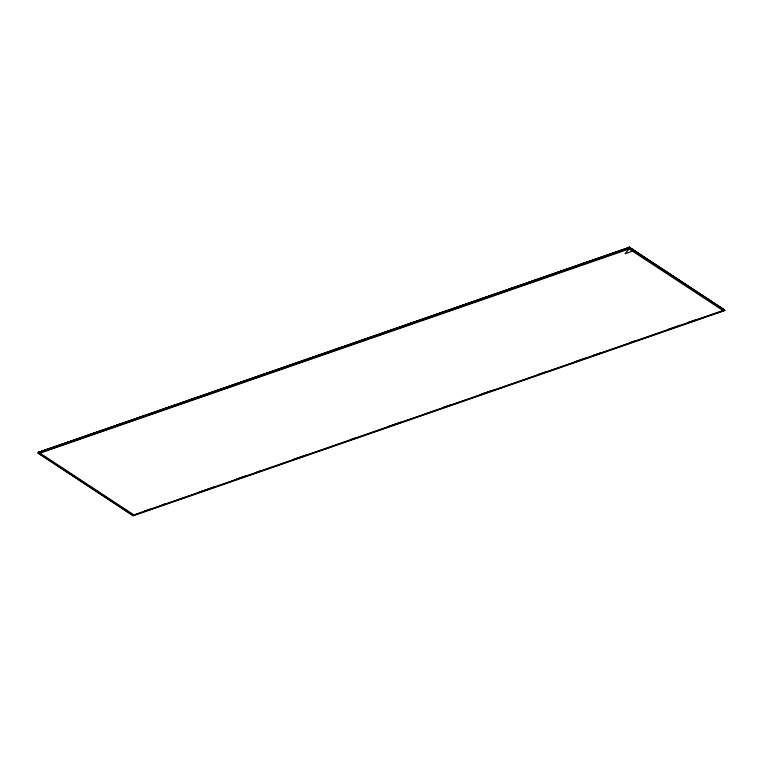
<?xml version="1.0" encoding="UTF-8"?>
<svg xmlns="http://www.w3.org/2000/svg" width="763" height="763" viewBox="0 0 763 763"><rect width="100%" height="100%" fill="white"/><g stroke="black" fill="none" stroke-linecap="round" stroke-linejoin="round"><path stroke-width="1.14" d="M718.069 305.925L724.85 310.541L133.163 515.798L133.096 514.739M39.466 451.858L38.35 452.402L38.217 453.327L133.163 515.798M629.036 247.346L724.85 310.541M38.503 452.249L629.504 247.241M38.35 452.402L629.599 247.307M38.245 452.573L629.685 247.403M629.761 247.536L38.179 452.755L41.135 454.71M629.837 247.746L38.15 452.993L133.096 515.464M38.217 453.327L629.904 248.07L625.078 253.736L633.872 250.684M40.172 453.069L629.141 248.967L722.819 310.417M144.321 511.067L149.939 509.121M162.023 504.953L165.409 503.78M199.191 492.068L213.831 486.985M236.52 479.088L246.64 475.568M256.616 472.144L260.002 470.971M293.784 459.25L306.163 454.958M351.209 439.326L354.585 438.153M388.319 426.422L400.756 422.139M443.417 407.308L451.286 404.581M480.709 394.404L493.098 390.112M537.867 374.547L545.736 371.819M575.302 361.595L585.44 358.076M592.956 355.434L600.834 352.706M630.476 342.453L636.113 340.498M667.644 329.559L680.024 325.257M687.415 322.673L695.284 319.935M40.229 453.26L133.926 514.901L724.659 309.969M134.221 515.073L724.783 310.207L629.17 247.241M629.399 247.202L724.516 309.797M630.019 247.994L648.817 260.364M650.801 261.661L675.532 277.942M677.515 279.239L682.456 282.491M684.44 283.798L709.17 300.069M711.145 301.375L716.095 304.628M631.812 249.501L635.76 252.095M638.717 254.041L642.665 256.635M644.64 257.932L646.604 259.229M651.535 262.482L653.51 263.779M658.44 267.021L660.415 268.318M664.363 270.913L669.294 274.155M671.268 275.453L674.225 277.398M684.087 283.893L687.043 285.839M690.992 288.433L693.948 290.379M697.897 292.973L700.854 294.919M710.715 301.414L713.672 303.359M717.621 305.953L720.577 307.899M43.186 455.826L46.142 457.771M50.1 460.375L53.057 462.321M62.938 468.825L65.904 470.771M69.853 473.375L72.819 475.32M76.767 477.924L79.733 479.87M89.614 486.374L92.571 488.32M96.529 490.924L99.486 492.869M103.444 495.473L106.4 497.419M117.273 504.572L119.247 505.869M123.196 508.473L126.162 510.418M130.111 513.022L132.085 514.319M43.119 456.007L47.068 458.611M50.034 460.556L53.992 463.16M56.958 465.115L67.831 472.268M69.805 473.565L74.745 476.818M76.729 478.124L80.678 480.719M83.644 482.674L87.602 485.278M89.576 486.575L94.517 489.827M96.5 491.124L101.441 494.376M103.415 495.683L107.373 498.287M110.339 500.232L114.288 502.836M117.254 504.791L121.212 507.385M123.186 508.692L128.127 511.944M130.101 513.241L133.067 515.197M629.141 248.967L629.055 248.404"/></g></svg>
